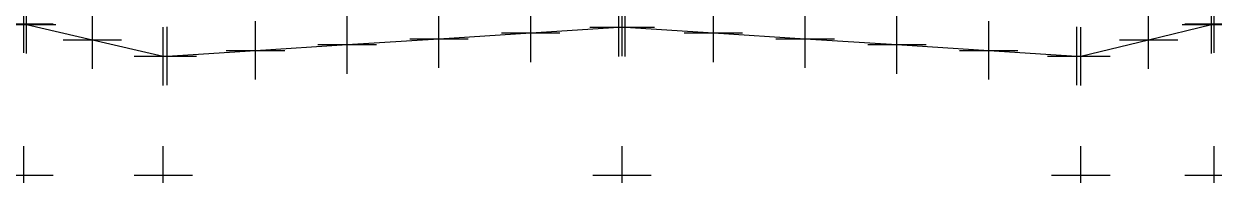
# Model space of a CAD drawing. Header units: millimetres. Extents: x 1128.6 to 1169.4, y 1285 to 1290.2.
import ezdxf

# ---------------------------------------------------------------- set-up
doc = ezdxf.new("R2010")
doc.units = ezdxf.units.MM
doc.header["$PDMODE"] = 2
doc.layers.add('model', color=2, linetype='Continuous')

msp = doc.modelspace()

# ---------------------------------------------------------------- linework, layer by layer
at = {"layer": 'model', "lineweight": 25}
for p, q in [((1128.643, 1290.227), (1128.738, 1290.205)), ((1128.738, 1290.205), (1130.991, 1289.679)), ((1142.847, 1289.715), (1145.986, 1289.915)), ((1145.986, 1289.915), (1149.003, 1290.107)), ((1149.003, 1290.107), (1149.111, 1290.114)), ((1149.111, 1290.114), (1149.22, 1290.107)), ((1149.22, 1290.107), (1152.236, 1289.915)), ((1152.236, 1289.915), (1155.376, 1289.715)), ((1167.128, 1289.68), (1169.276, 1290.204)), ((1169.276, 1290.204), (1169.37, 1290.227)), ((1130.991, 1289.679), (1133.414, 1289.114)), ((1136.568, 1289.315), (1139.707, 1289.515)), ((1139.707, 1289.515), (1142.847, 1289.715)), ((1155.376, 1289.715), (1158.515, 1289.515)), ((1158.515, 1289.515), (1161.655, 1289.315)), ((1164.808, 1289.114), (1167.128, 1289.68)), ((1133.414, 1289.114), (1133.551, 1289.123)), ((1133.551, 1289.123), (1136.568, 1289.315)), ((1161.655, 1289.315), (1164.671, 1289.123)), ((1164.671, 1289.123), (1164.808, 1289.114))]:
    msp.add_line(p, q, dxfattribs=at)
for p in [(1128.643, 1290.227), (1128.738, 1290.205), (1145.986, 1289.915), (1149.003, 1290.107), (1149.111, 1290.114), (1149.22, 1290.107), (1152.236, 1289.915), (1169.276, 1290.204), (1169.37, 1290.227), (1130.991, 1289.679), (1139.707, 1289.515), (1142.847, 1289.715), (1155.376, 1289.715), (1158.515, 1289.515), (1167.128, 1289.68), (1133.414, 1289.114), (1133.551, 1289.123), (1136.568, 1289.315), (1161.655, 1289.315), (1164.671, 1289.123), (1164.808, 1289.114), (1128.643, 1285.039), (1133.414, 1285.039), (1149.111, 1285.039), (1164.808, 1285.039), (1169.37, 1285.039)]:
    msp.add_point(p, dxfattribs=at)

doc.saveas('drawing.dxf')
